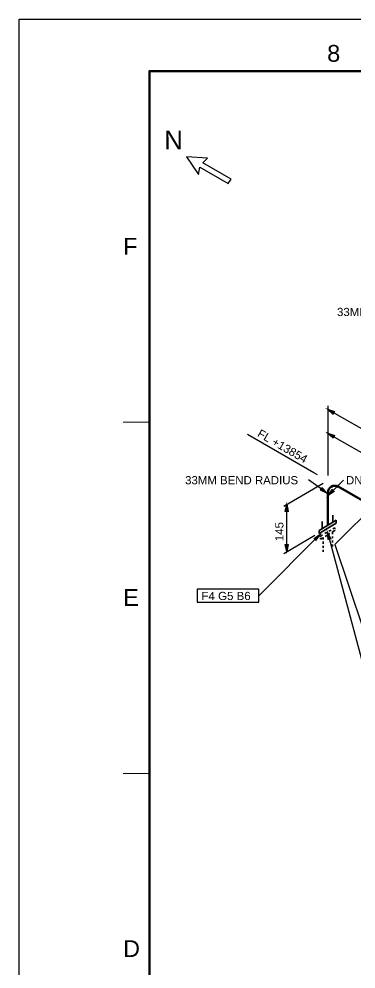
# Model space of a CAD drawing. Header units: inches. Extents: x 0 to 841, y 0 to 594.
# Drawn here: x 0 to 90.5, y 338.8 to 594 of the extents above; entities that cross this region are included whole.
import ezdxf
from ezdxf.enums import TextEntityAlignment as Align

# ---------------------------------------------------------------- set-up
doc = ezdxf.new("R2010")
doc.units = ezdxf.units.IN
doc.header["$MEASUREMENT"] = 0
for name, color, linetype in [('BG Border', 7, 'Continuous'), ('DIMLINES', 7, 'Continuous'), ('DIMTEXT', 7, 'Continuous'), ('FITTINGS', 7, 'Continuous'), ('FRAME', 7, 'Continuous'), ('ISOTEXT', 7, 'Continuous'), ('NOZZLES', 7, 'Continuous'), ('PIPE', 7, 'Continuous')]:
    doc.layers.add(name, color=color, linetype=linetype)
doc.styles.add('Arial', font='arial.ttf')

msp = doc.modelspace()

# ---------------------------------------------------------------- hatches: boundary and pattern name
at = {"layer": 'DIMLINES', "linetype": 'Continuous'}
for points in [[(82.84, 489.16), (84.28, 487.88), (84.68, 488.52)], [(82.84, 482.76), (84.28, 481.48), (84.68, 482.12)], [(71.88, 463.64), (71.48, 461.72), (72.28, 461.72)], [(71.88, 450.92), (72.28, 452.84), (71.48, 452.84)]]:
    msp.add_hatch(color=2, dxfattribs=at).paths.add_polyline_path(points)
at = {"layer": 'DIMLINES', "linetype": 'ByBlock'}
h = msp.add_hatch(dxfattribs=at)
h.set_pattern_fill('LINE', color=2, scale=25.4, style=0)
h.paths.add_polyline_path([(82.84, 489.16), (84.28, 487.88), (84.68, 488.52)])
h = msp.add_hatch(dxfattribs=at)
h.set_pattern_fill('LINE', color=2, scale=25.4, style=0)
h.paths.add_polyline_path([(82.84, 482.76), (84.28, 481.48), (84.68, 482.12)])
h = msp.add_hatch(dxfattribs=at)
h.set_pattern_fill('LINE', color=2, scale=25.4, style=0)
h.paths.add_polyline_path([(71.88, 463.64), (71.48, 461.72), (72.28, 461.72)])
h = msp.add_hatch(dxfattribs=at)
h.set_pattern_fill('LINE', color=2, scale=25.4, style=0)
h.paths.add_polyline_path([(71.88, 450.92), (72.28, 452.84), (71.48, 452.84)])
at = {"layer": 'ISOTEXT', "linetype": 'Continuous'}
for points in [[(82.76, 466.6), (81.4, 468.04), (81, 467.4)], [(83, 465.96), (84.6, 467.08), (84.12, 467.56)], [(80.84, 455.56), (79.24, 454.44), (79.72, 453.96)], [(82.84, 456.12), (83, 454.2), (83.72, 454.36)]]:
    msp.add_hatch(color=2, dxfattribs=at).paths.add_polyline_path(points)
at = {"layer": 'ISOTEXT', "linetype": 'ByBlock'}
h = msp.add_hatch(dxfattribs=at)
h.set_pattern_fill('LINE', color=2, scale=25.4, style=0)
h.paths.add_polyline_path([(82.76, 466.6), (81.4, 468.04), (81, 467.4)])
h = msp.add_hatch(dxfattribs=at)
h.set_pattern_fill('LINE', color=2, scale=25.4, style=0)
h.paths.add_polyline_path([(83, 465.96), (84.6, 467.08), (84.12, 467.56)])
h = msp.add_hatch(dxfattribs=at)
h.set_pattern_fill('LINE', color=2, scale=25.4, style=0)
h.paths.add_polyline_path([(80.84, 455.56), (79.24, 454.44), (79.72, 453.96)])
h = msp.add_hatch(dxfattribs=at)
h.set_pattern_fill('LINE', color=2, scale=25.4, style=0)
h.paths.add_polyline_path([(82.84, 456.12), (83, 454.2), (83.72, 454.36)])

# ---------------------------------------------------------------- linework, layer by layer
at = {"layer": 'BG Border', "color": 7, "linetype": 'Continuous', "lineweight": 25}
for p, q in [((0, 594), (841, 594)), ((0, 0), (0, 594))]:
    msp.add_line(p, q, dxfattribs=at)
at = {"layer": 'BG Border', "color": 3, "linetype": 'Continuous', "lineweight": 120}
for p, q in [((35, 580), (827, 580)), ((35, 14), (35, 580))]:
    msp.add_line(p, q, dxfattribs=at)
at = {"layer": 'BG Border', "color": 7, "linetype": 'Continuous', "lineweight": 13}
for p, q in [((27.98, 485.67), (35, 485.67)), ((27.98, 391.33), (35, 391.33))]:
    msp.add_line(p, q, dxfattribs=at)
at = {"layer": 'BG Border', "color": 3, "linetype": 'Continuous', "lineweight": 120}
msp.add_lwpolyline([(827, 580), (35, 580), (35, 14), (827, 14)], close=True, dxfattribs=at)
at = {"layer": 'DIMLINES', "color": 2, "linetype": 'Continuous', "lineweight": 30}
for p, q in [((82.92, 490.04), (82.92, 471.32)), ((82.84, 489.16), (84.68, 488.52)), ((84.28, 487.88), (82.84, 489.16)), ((82.84, 489.16), (120.68, 467.56)), ((84.68, 488.52), (84.28, 487.88)), ((79.16, 472.12), (61.4, 482.36)), ((82.84, 482.76), (84.68, 482.12)), ((84.28, 481.48), (82.84, 482.76)), ((82.84, 482.76), (105.24, 469.96)), ((84.68, 482.12), (84.28, 481.48)), ((80.12, 471.56), (79.16, 472.12)), ((71.08, 463.16), (81.64, 469.32)), ((71.48, 461.72), (71.88, 463.64)), ((71.88, 463.64), (72.28, 461.72)), ((71.88, 450.92), (71.88, 463.64)), ((72.28, 461.72), (71.48, 461.72)), ((71.08, 450.44), (79.4, 455.32)), ((71.88, 450.92), (71.48, 452.84)), ((71.48, 452.84), (72.28, 452.84)), ((72.28, 452.84), (71.88, 450.92))]:
    msp.add_line(p, q, dxfattribs=at)
at = {"layer": 'DIMLINES', "color": 2, "linetype": 'Continuous', "lineweight": 30, "const_width": 0.3}
for points in [[(82.84, 489.16), (84.28, 487.88), (84.68, 488.52)], [(82.84, 482.76), (84.28, 481.48), (84.68, 482.12)], [(71.88, 463.64), (71.48, 461.72), (72.28, 461.72)], [(71.88, 450.92), (72.28, 452.84), (71.48, 452.84)]]:
    msp.add_lwpolyline(points, close=True, dxfattribs=at)
at = {"layer": 'FITTINGS', "color": 7, "linetype": 'Continuous', "lineweight": 35}
for p, q in [((85.2, 459.4), (80.6, 456.6)), ((84.3, 458.8), (84.3, 460.7)), ((85.2, 458.6), (85.2, 459.4)), ((80.6, 455.8), (82.9, 457.2)), ((81.4, 457.1), (81.4, 459)), ((82.9, 457.2), (85.2, 458.6)), ((80.6, 456.6), (80.6, 455.8))]:
    msp.add_line(p, q, dxfattribs=at)
at = {"layer": 'FRAME', "color": 2, "linetype": 'Continuous', "lineweight": 30}
for p, q in [((45, 557), (48.2, 552.2)), ((50.6, 556.6), (45, 557)), ((49.4, 555.4), (50.6, 556.6)), ((48.2, 552.2), (48.6, 554.2)), ((48.6, 554.2), (56.2, 549.8)), ((57, 551), (49.4, 555.4)), ((56.2, 549.8), (57, 551))]:
    msp.add_line(p, q, dxfattribs=at)
at = {"layer": 'ISOTEXT', "color": 2, "linetype": 'Continuous', "lineweight": 30}
for p, q in [((122.28, 490.28), (84.84, 452.84)), ((82.76, 466.6), (77.72, 470.2)), ((83, 465.96), (87.16, 470.12)), ((81, 467.4), (81.4, 468.04)), ((82.76, 466.6), (81, 467.4)), ((81.4, 468.04), (82.76, 466.6)), ((83, 465.96), (84.12, 467.56)), ((84.6, 467.08), (83, 465.96)), ((84.12, 467.56), (84.6, 467.08)), ((80.84, 455.56), (64.36, 439.08)), ((79.24, 454.44), (80.84, 455.56)), ((79.72, 453.96), (79.24, 454.44)), ((80.84, 455.56), (79.72, 453.96)), ((82.84, 456.12), (105.08, 372.76)), ((82.84, 456.12), (83.72, 454.36)), ((83, 454.2), (82.84, 456.12)), ((83.72, 454.36), (83, 454.2)), ((84.84, 452.84), (102.44, 400.04)), ((64.44, 440.84), (47.8, 440.84)), ((47.8, 440.84), (47.8, 437.32)), ((64.44, 437.32), (64.44, 440.84)), ((47.8, 437.32), (64.44, 437.32))]:
    msp.add_line(p, q, dxfattribs=at)
at = {"layer": 'ISOTEXT', "color": 2, "linetype": 'Continuous', "lineweight": 30, "const_width": 0.3}
for points in [[(82.76, 466.6), (81.4, 468.04), (81, 467.4)], [(83, 465.96), (84.6, 467.08), (84.12, 467.56)], [(82.84, 456.12), (83, 454.2), (83.72, 454.36)], [(80.84, 455.56), (79.24, 454.44), (79.72, 453.96)]]:
    msp.add_lwpolyline(points, close=True, dxfattribs=at)
at = {"layer": 'NOZZLES', "color": 7, "linetype": 'Continuous', "lineweight": 35}
for p, q in [((84.8, 457.3), (84.3, 457)), ((84.8, 457), (84.8, 457.3)), ((81.5, 455.4), (81, 455.1)), ((81, 455.1), (81, 454.9)), ((81, 454.6), (81, 454.3)), ((81, 454.3), (81.6, 454.6)), ((81.7, 454.2), (81.7, 454.7)), ((82.6, 456.1), (82.1, 455.8)), ((82.2, 455), (82.9, 455.4)), ((82.9, 455.4), (83.5, 455.8)), ((83.8, 456.7), (83.2, 456.4)), ((84.2, 456.2), (84.8, 456.6)), ((84.2, 455.6), (84.2, 456.2)), ((84.2, 454.5), (84.2, 455)), ((84.8, 456.6), (84.8, 456.8)), ((81.7, 453), (81.7, 453.6)), ((81.7, 451.9), (81.7, 452.5)), ((84.2, 453.4), (84.2, 453.9)), ((84.2, 452.3), (84.2, 452.8)), ((81.7, 450.9), (81.7, 451.4))]:
    msp.add_line(p, q, dxfattribs=at)
at = {"layer": 'PIPE', "color": 7, "linetype": 'Continuous', "lineweight": 50}
for p, q in [((85.7, 468.4), (104.4, 457.6)), ((82.9, 458), (82.9, 466.8))]:
    msp.add_line(p, q, dxfattribs=at)
msp.add_arc((84.79, 466.74), 1.87, 60.255, 180, dxfattribs=at)

# ---------------------------------------------------------------- texts
at = {"layer": 'BG Border', "color": 3, "style": 'Arial', "width": 1.008516}
msp.add_text('8', height=4.5, dxfattribs=at).set_placement((84.5, 587.02), align=Align.TOP_CENTER)
at = {"layer": 'BG Border', "color": 3, "style": 'Arial'}
for s, width, p in [('F', 0.993934, (27.98, 532.93)), ('E', 1.004063, (27.98, 438.6)), ('D', 0.992063, (27.98, 344.26))]:
    msp.add_text(s, height=4.5, dxfattribs=dict(at, width=width)).set_placement(p, align=Align.MIDDLE_LEFT)
at = {"layer": 'DIMTEXT', "color": 2, "style": 'Arial', "width": 1.008516}
msp.add_text('145', height=2.2, rotation=90, dxfattribs=at).set_placement((71, 453.7))
at = {"layer": 'FRAME', "color": 2, "style": 'Arial', "width": 0.992063}
msp.add_text('N', height=5, dxfattribs=at).set_placement((39, 559))
at = {"layer": 'ISOTEXT', "color": 2, "style": 'Arial'}
for s, width, p in [('33MM BEND RADIUS', 0.998306, (85.4, 514.2)), ('33MM BEND RADIUS', 0.998306, (44.6, 469)), ('DN25', 0.99922, (87.8, 469)), ('F4 G5 B6', 1.004352, (49, 437.9))]:
    msp.add_text(s, height=2.2, dxfattribs=dict(at, width=width)).set_placement(p)
at = {"layer": 'ISOTEXT', "color": 2, "style": 'Arial', "width": 1.004042}
msp.add_text('FL +13854', height=2.2, rotation=330, dxfattribs=at).set_placement((63.8, 482))

doc.saveas('drawing.dxf')
